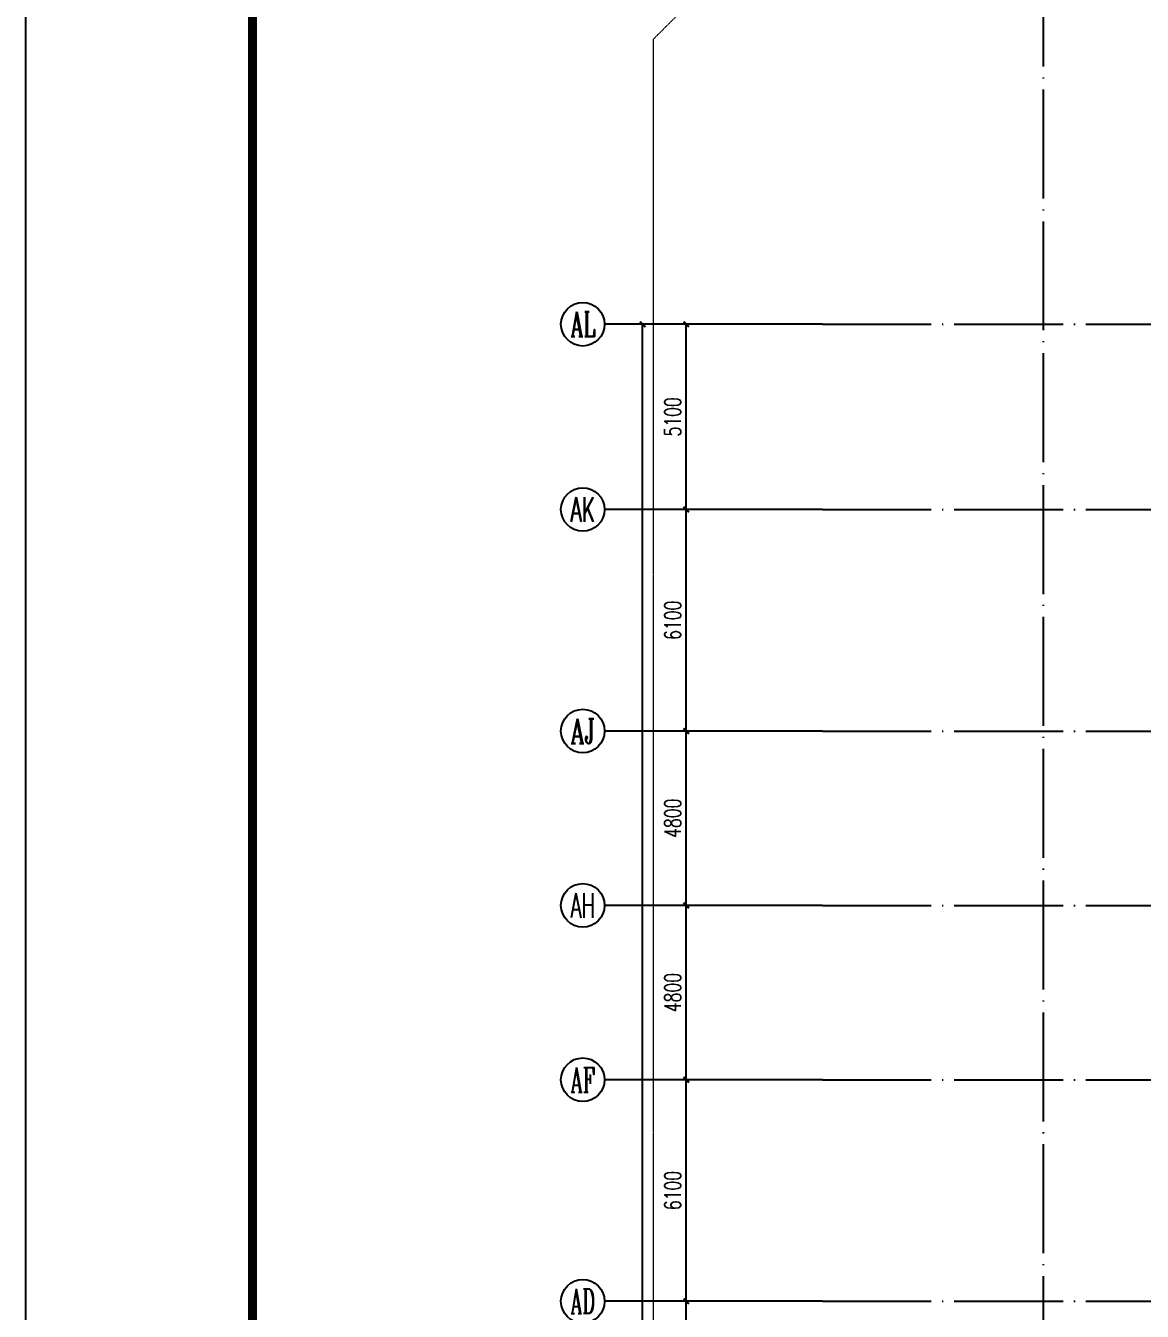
# Model space of a CAD drawing. Extents: x 290727 to 13733020, y 1731457 to 3643100.
# Drawn here: x 473284 to 504039, y 2216405 to 2251798 of the extents above; entities that cross this region are included whole.
import ezdxf
from ezdxf.enums import TextEntityAlignment as Align

# ---------------------------------------------------------------- set-up
doc = ezdxf.new("R2010")
doc.units = 0
doc.header["$LTSCALE"] = 10
doc.linetypes.add('ACAD_ISO05W100', pattern=[33, 24, -3, 0, -3, 0, -3])
doc.linetypes.add('DOTE', pattern=[2.42, 2, -0.2, 0.02, -0.2])
doc.layers.get('0').update_dxf_attribs({"linetype": 'CONTINUOUS'})
for name, color, linetype in [('-0 图签', 7, 'CONTINUOUS'), ('AXIS', 3, 'CONTINUOUS'), ('AXIS_TEXT', 7, 'CONTINUOUS'), ('DOTE', 8, 'DOTE'), ('作业图', 4, 'CONTINUOUS'), ('文字', 4, 'CONTINUOUS')]:
    doc.layers.add(name, color=color, linetype=linetype)
doc.layers.add('VHSoft_boundary', color=5, linetype='CONTINUOUS', plot=False)
doc.layers.add('用地红线', color=1, linetype='CONTINUOUS', lineweight=13)
doc.layers.get('0').off()
doc.styles.add('_TCH_AXIS', font='COMPLEX', dxfattribs={"bigfont": 'GBCBIG'})
doc.styles.add('_TCH_DIM_T3', font='SIMPLEX', dxfattribs={"width": 0.705882, "bigfont": 'GBCBIG'})
doc.styles.add('COMPLEX', font='COMPLEX')
doc.dimstyles.new('_TCH_ARCH&&150', dxfattribs={"dimtxt": 446.25, "dimasz": 150, "dimexe": 375, "dimexo": 450, "dimgap": 150, "dimtad": 1, "dimdec": 0, "dimzin": 0, "dimdsep": 46, "dimtxsty": '_TCH_DIM_T3', "dimblk": 'ARCHTICK', "dimcen": 0.09, "dimclrt": 7, "dimazin": 2, "dimtfac": 1, "dimtdec": 0, "dimtix": 1, "dimtmove": 2, "dimatfit": 3, "dimfxl": 1, "dimtolj": 1, "dimtzin": 0, "dimarcsym": 0})

# ---------------------------------------------------------------- blocks, each defined once
blk = doc.blocks.new('vhtemplate_标准图框_A0')
at = {"layer": '-0 图签', "linetype": 'Continuous'}
blk.add_lwpolyline([(0, 841), (1189, 841), (1189, 0), (0, 0)], close=True, dxfattribs=at)
at = {"layer": '-0 图签', "linetype": 'Continuous', "const_width": 1}
blk.add_lwpolyline([(25, 831), (1179, 831), (1179, 10), (25, 10)], close=True, dxfattribs=at)
at = {"layer": 'VHSoft_boundary'}
blk.add_lwpolyline([(0, 841), (1189, 841), (1189, 0), (0, 0)], close=True, dxfattribs=at)
blk = doc.blocks.new('_AXISO')
blk.add_circle((0, 0), 0.5)
at = {"layer": 'AXIS_TEXT', "style": 'COMPLEX', "width": 1.041667}
blk.add_attdef('A', text='', height=0.56, dxfattribs=at).set_placement((-0.25, -0.28), (0.25, -0.28), align=Align.FIT)
blk = doc.blocks.new('_ArchTick')
at = {"color": 0, "linetype": 'ByBlock', "const_width": 0.4}
blk.add_lwpolyline([(-0.5, -0.5), (0.5, 0.5)], dxfattribs=at)
blk = doc.blocks.new('*D55')
at = {"layer": 'AXIS', "color": 0, "linetype": 'Continuous', "lineweight": -2, "transparency": 16777216}
for p, q in [((9849, 117142), (4974, 117142)), ((5349, 15242), (5349, 117142)), ((9849, 15242), (4974, 15242))]:
    blk.add_line(p, q, dxfattribs=at)
at = {"layer": 'AXIS', "color": 0, "linetype": 'Continuous', "lineweight": -2, "transparency": 16777216, "xscale": 150, "yscale": 150, "zscale": 150}
for p, rotation in [((5349, 117142), 90), ((5349, 15242), 270)]:
    blk.add_blockref('_ArchTick', p, dxfattribs=dict(at, rotation=rotation))
at = {"layer": 'AXIS', "color": 7, "linetype": 'Continuous', "transparency": 16777216, "insert": (4976, 66192), "char_height": 446.2, "attachment_point": 5, "rotation": 90, "style": '_TCH_DIM_T3'}
blk.add_mtext('\\A1;101900', dxfattribs=at)
blk = doc.blocks.new('*D75')
at = {"layer": 'AXIS', "color": 0, "linetype": 'Continuous', "lineweight": -2, "transparency": 16777216}
for p, q in [((9849, 90242), (6174, 90242)), ((6549, 85242), (6549, 90242)), ((9849, 85242), (6174, 85242))]:
    blk.add_line(p, q, dxfattribs=at)
at = {"layer": 'AXIS', "color": 0, "linetype": 'Continuous', "lineweight": -2, "transparency": 16777216, "xscale": 150, "yscale": 150, "zscale": 150}
for p, rotation in [((6549, 90242), 90), ((6549, 85242), 270)]:
    blk.add_blockref('_ArchTick', p, dxfattribs=dict(at, rotation=rotation))
at = {"layer": 'AXIS', "color": 7, "linetype": 'Continuous', "transparency": 16777216, "insert": (6176, 87742), "char_height": 446.2, "attachment_point": 5, "rotation": 90, "style": '_TCH_DIM_T3'}
blk.add_mtext('\\A1;5000', dxfattribs=at)
blk = doc.blocks.new('*D76')
at = {"layer": 'AXIS', "color": 0, "linetype": 'Continuous', "lineweight": -2, "transparency": 16777216}
for p, q in [((9849, 96342), (6174, 96342)), ((6549, 90242), (6549, 96342)), ((9849, 90242), (6174, 90242))]:
    blk.add_line(p, q, dxfattribs=at)
at = {"layer": 'AXIS', "color": 0, "linetype": 'Continuous', "lineweight": -2, "transparency": 16777216, "xscale": 150, "yscale": 150, "zscale": 150}
for p, rotation in [((6549, 96342), 90), ((6549, 90242), 270)]:
    blk.add_blockref('_ArchTick', p, dxfattribs=dict(at, rotation=rotation))
at = {"layer": 'AXIS', "color": 7, "linetype": 'Continuous', "transparency": 16777216, "insert": (6176, 93292), "char_height": 446.2, "attachment_point": 5, "rotation": 90, "style": '_TCH_DIM_T3'}
blk.add_mtext('\\A1;6100', dxfattribs=at)
blk = doc.blocks.new('*D77')
at = {"layer": 'AXIS', "color": 0, "linetype": 'Continuous', "lineweight": -2, "transparency": 16777216}
for p, q in [((9849, 101142), (6174, 101142)), ((6549, 96342), (6549, 101142)), ((9849, 96342), (6174, 96342))]:
    blk.add_line(p, q, dxfattribs=at)
at = {"layer": 'AXIS', "color": 0, "linetype": 'Continuous', "lineweight": -2, "transparency": 16777216, "xscale": 150, "yscale": 150, "zscale": 150}
for p, rotation in [((6549, 101142), 90), ((6549, 96342), 270)]:
    blk.add_blockref('_ArchTick', p, dxfattribs=dict(at, rotation=rotation))
at = {"layer": 'AXIS', "color": 7, "linetype": 'Continuous', "transparency": 16777216, "insert": (6176, 98742), "char_height": 446.2, "attachment_point": 5, "rotation": 90, "style": '_TCH_DIM_T3'}
blk.add_mtext('\\A1;4800', dxfattribs=at)
blk = doc.blocks.new('*D78')
at = {"layer": 'AXIS', "color": 0, "linetype": 'Continuous', "lineweight": -2, "transparency": 16777216}
for p, q in [((9849, 105942), (6174, 105942)), ((6549, 101142), (6549, 105942)), ((9849, 101142), (6174, 101142))]:
    blk.add_line(p, q, dxfattribs=at)
at = {"layer": 'AXIS', "color": 0, "linetype": 'Continuous', "lineweight": -2, "transparency": 16777216, "xscale": 150, "yscale": 150, "zscale": 150}
for p, rotation in [((6549, 105942), 90), ((6549, 101142), 270)]:
    blk.add_blockref('_ArchTick', p, dxfattribs=dict(at, rotation=rotation))
at = {"layer": 'AXIS', "color": 7, "linetype": 'Continuous', "transparency": 16777216, "insert": (6176, 103542), "char_height": 446.2, "attachment_point": 5, "rotation": 90, "style": '_TCH_DIM_T3'}
blk.add_mtext('\\A1;4800', dxfattribs=at)
blk = doc.blocks.new('*D79')
at = {"layer": 'AXIS', "color": 0, "linetype": 'Continuous', "lineweight": -2, "transparency": 16777216}
for p, q in [((9849, 112042), (6174, 112042)), ((6549, 105942), (6549, 112042)), ((9849, 105942), (6174, 105942))]:
    blk.add_line(p, q, dxfattribs=at)
at = {"layer": 'AXIS', "color": 0, "linetype": 'Continuous', "lineweight": -2, "transparency": 16777216, "xscale": 150, "yscale": 150, "zscale": 150}
for p, rotation in [((6549, 112042), 90), ((6549, 105942), 270)]:
    blk.add_blockref('_ArchTick', p, dxfattribs=dict(at, rotation=rotation))
at = {"layer": 'AXIS', "color": 7, "linetype": 'Continuous', "transparency": 16777216, "insert": (6176, 108992), "char_height": 446.2, "attachment_point": 5, "rotation": 90, "style": '_TCH_DIM_T3'}
blk.add_mtext('\\A1;6100', dxfattribs=at)
blk = doc.blocks.new('*D80')
at = {"layer": 'AXIS', "color": 0, "linetype": 'Continuous', "lineweight": -2, "transparency": 16777216}
for p, q in [((9849, 117142), (6174, 117142)), ((6549, 112042), (6549, 117142)), ((9849, 112042), (6174, 112042))]:
    blk.add_line(p, q, dxfattribs=at)
at = {"layer": 'AXIS', "color": 0, "linetype": 'Continuous', "lineweight": -2, "transparency": 16777216, "xscale": 150, "yscale": 150, "zscale": 150}
for p, rotation in [((6549, 117142), 90), ((6549, 112042), 270)]:
    blk.add_blockref('_ArchTick', p, dxfattribs=dict(at, rotation=rotation))
at = {"layer": 'AXIS', "color": 7, "linetype": 'Continuous', "transparency": 16777216, "insert": (6176, 114592), "char_height": 446.2, "attachment_point": 5, "rotation": 90, "style": '_TCH_DIM_T3'}
blk.add_mtext('\\A1;5100', dxfattribs=at)
blk = doc.blocks.new('A$C26CF02E8')
at = {"layer": '用地红线', "color": 1, "linetype": 'ACAD_ISO05W100', "ltscale": 0.1}
blk.add_lwpolyline([(15026, 140864), (243102, 140866), (258103, 125865), (258104, 39), (205527, 36), (8170, 25), (26, 25), (26, 10201), (25, 125862)], close=True, dxfattribs=at)
blk = doc.blocks.new('A$C55C93FC2')
at = {"layer": 'AXIS', "linetype": 'Continuous'}
for p, q in [((10299.5, 117142.4), (4299.5, 117142.4)), ((10299.5, 112042.4), (4299.5, 112042.4)), ((10299.5, 105942.4), (4299.5, 105942.4)), ((10299.5, 101142.4), (4299.5, 101142.4)), ((10299.5, 96342.4), (4299.5, 96342.4)), ((10299.5, 90242.4), (4299.5, 90242.4))]:
    blk.add_line(p, q, dxfattribs=at)
at = {"layer": 'DOTE', "linetype": 'DOTE', "ltscale": 150}
for p, q in [((16384.1, 127235.5), (16384.1, 12200)), ((10299.5, 117142.4), (107472.3, 117142.4)), ((10299.5, 112042.4), (252290.8, 112042.4)), ((10299.5, 105942.4), (252290.8, 105942.4)), ((10299.5, 101142.4), (107472.3, 101142.4)), ((10299.5, 96342.4), (107472.3, 96342.4)), ((10299.5, 90242.4), (107472.3, 90242.4))]:
    blk.add_line(p, q, dxfattribs=at)
at = {"layer": 'AXIS', "linetype": 'Continuous'}
ref = blk.add_blockref('_AXISO', (3699.5, 117142.4), dxfattribs=dict(at, xscale=1200, yscale=1200, zscale=1200))
ref.add_attrib('A', 'AL', dxfattribs={"layer": 'AXIS_TEXT', "linetype": 'Continuous', "height": 678.82, "style": '_TCH_AXIS', "width": 0.583333}).set_placement((3360, 116802.9), (4038.9, 116802.9), align=Align.FIT)
ref = blk.add_blockref('_AXISO', (3699.5, 112042.4), dxfattribs=dict(at, xscale=1200, yscale=1200, zscale=1200))
ref.add_attrib('A', 'AK', dxfattribs={"layer": 'AXIS_TEXT', "linetype": 'Continuous', "height": 678.82, "style": '_TCH_AXIS', "width": 0.525}).set_placement((3360, 111702.9), (4038.9, 111702.9), align=Align.FIT)
ref = blk.add_blockref('_AXISO', (3699.5, 105942.4), dxfattribs=dict(at, xscale=1200, yscale=1200, zscale=1200))
ref.add_attrib('A', 'AJ', dxfattribs={"layer": 'AXIS_TEXT', "linetype": 'Continuous', "height": 678.82, "style": '_TCH_AXIS', "width": 0.65625}).set_placement((3360, 105602.9), (4038.9, 105602.9), align=Align.FIT)
ref = blk.add_blockref('_AXISO', (3699.5, 101142.4), dxfattribs=dict(at, xscale=1200, yscale=1200, zscale=1200))
ref.add_attrib('A', 'AH', dxfattribs={"layer": 'AXIS_TEXT', "linetype": 'Continuous', "height": 678.82, "style": '_TCH_AXIS', "width": 0.512195}).set_placement((3360, 100802.9), (4038.9, 100802.9), align=Align.FIT)
ref = blk.add_blockref('_AXISO', (3699.5, 96342.4), dxfattribs=dict(at, xscale=1200, yscale=1200, zscale=1200))
ref.add_attrib('A', 'AF', dxfattribs={"layer": 'AXIS_TEXT', "linetype": 'Continuous', "height": 678.82, "style": '_TCH_AXIS', "width": 0.567568}).set_placement((3360, 96002.9), (4038.9, 96002.9), align=Align.FIT)
ref = blk.add_blockref('_AXISO', (3699.5, 90242.4), dxfattribs=dict(at, xscale=1200, yscale=1200, zscale=1200))
ref.add_attrib('A', 'AD', dxfattribs={"layer": 'AXIS_TEXT', "linetype": 'Continuous', "height": 678.82, "style": '_TCH_AXIS', "width": 0.552632}).set_placement((3360, 89902.9), (4038.9, 89902.9), align=Align.FIT)
for p1, p2, distance, picture, middle in [((10299.5, 15242.4), (10299.5, 117142.4), 4950, '*D55', (4976.3, 66192.4)), ((10299.5, 112042.4), (10299.5, 117142.4), 3750, '*D80', (6176.3, 114592.4)), ((10299.5, 105942.4), (10299.5, 112042.4), 3750, '*D79', (6176.3, 108992.4)), ((10299.5, 101142.4), (10299.5, 105942.4), 3750, '*D78', (6176.3, 103542.4)), ((10299.5, 96342.4), (10299.5, 101142.4), 3750, '*D77', (6176.3, 98742.4)), ((10299.5, 90242.4), (10299.5, 96342.4), 3750, '*D76', (6176.3, 93292.4)), ((10299.5, 85242.4), (10299.5, 90242.4), 3750, '*D75', (6176.3, 87742.4))]:
    dim = blk.add_aligned_dim(p1=p1, p2=p2, distance=distance, dimstyle='_TCH_ARCH&&150', dxfattribs=at)
    dim.commit()
    dim.dimension.update_dxf_attribs({"geometry": picture, "text_midpoint": middle})
blk = doc.blocks.new('车库建筑作业图')
at = {"layer": '用地红线', "color": 1, "linetype": 'ACAD_ISO05W100', "ltscale": 0.1}
blk.add_lwpolyline([(505574, 2266429), (733650, 2266431), (748651, 2251430), (748652, 2125604), (696075, 2125601), (498718, 2125590), (490574, 2125590), (490574, 2135766), (490573, 2251427)], close=True, dxfattribs=at)
at = {"layer": '文字', "linetype": 'Continuous'}
for name, p in [('A$C26CF02E8', (490548, 2125565)), ('A$C55C93FC2', (484928, 2126437))]:
    blk.add_blockref(name, p, dxfattribs=at)

msp = doc.modelspace()

# ---------------------------------------------------------------- block references
at = {"layer": '作业图', "linetype": 'Continuous'}
msp.add_blockref('车库建筑作业图', (0, 0), dxfattribs=at)
at = {"layer": '文字', "linetype": 'Continuous', "xscale": 250, "yscale": 250, "zscale": 250}
msp.add_blockref('vhtemplate_标准图框_A0', (473284, 2086456), dxfattribs=at)

doc.saveas('drawing.dxf')
